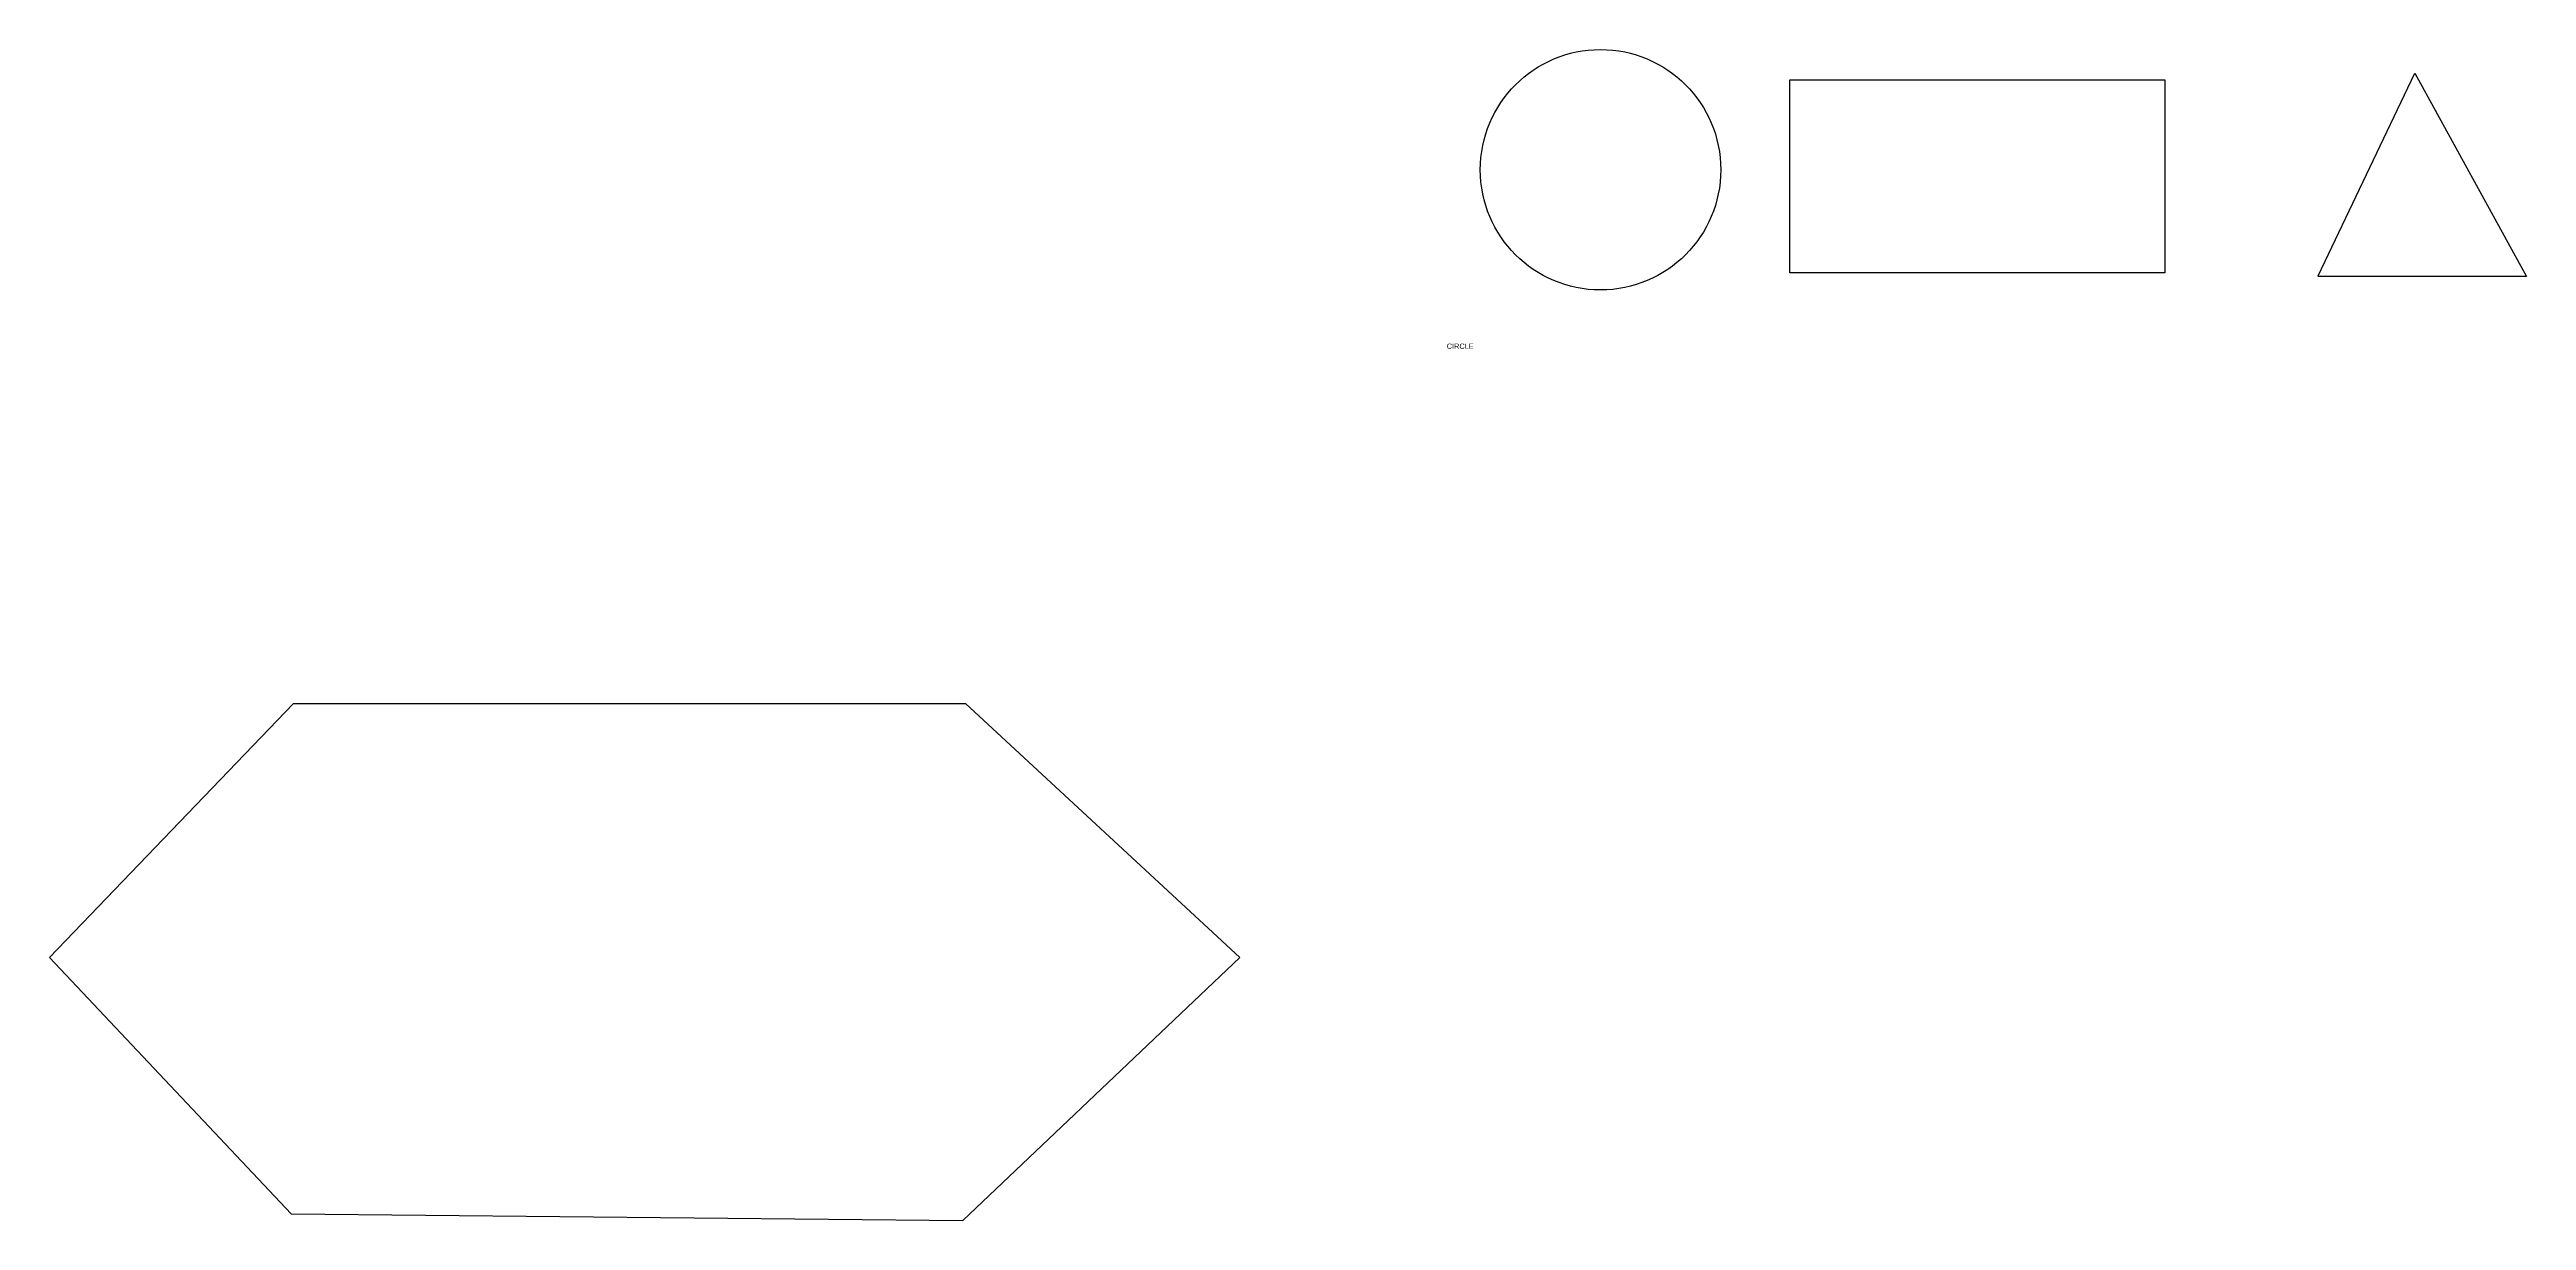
# Model space of a CAD drawing. Header units: inches. Extents: x -52.4 to 41.7, y -23.5 to 21.
import ezdxf

# ---------------------------------------------------------------- set-up
doc = ezdxf.new("R2010")
doc.units = ezdxf.units.IN
doc.header["$MEASUREMENT"] = 0
doc.styles.get("Standard").update_dxf_attribs({"font": 'arial.ttf'})

msp = doc.modelspace()

# ---------------------------------------------------------------- linework, layer by layer
at = {"color": 6}
for p, q in [((33.833, 12.409), (37.502, 20.1)), ((37.502, 20.1), (41.747, 12.373)), ((41.747, 12.373), (33.816, 12.373))]:
    msp.add_line(p, q, dxfattribs=at)
for p, q in [((-52.36, -13.497), (-43.087, -3.85)), ((-43.087, -3.85), (-17.562, -3.85)), ((-7.142, -13.497), (-17.562, -3.85)), ((-52.36, -13.497), (-43.184, -23.237)), ((-7.142, -13.497), (-17.661, -23.492)), ((-43.184, -23.237), (-17.661, -23.492))]:
    msp.add_line(p, q)
at = {"color": 5}
msp.add_lwpolyline([(13.761, 19.848), (28.006, 19.848), (28.006, 12.517), (13.761, 12.517)], close=True, dxfattribs=at)
at = {"color": 1}
msp.add_circle((6.567, 16.434), 4.568, dxfattribs=at)

# ---------------------------------------------------------------- texts
at = {"insert": (0.104, 9.829), "char_height": 0.2, "attachment_point": 1}
msp.add_mtext_dynamic_manual_height_columns('        CIRCLE', width=12.7688, gutter_width=1, heights=[0], dxfattribs=at)

doc.saveas('drawing.dxf')
